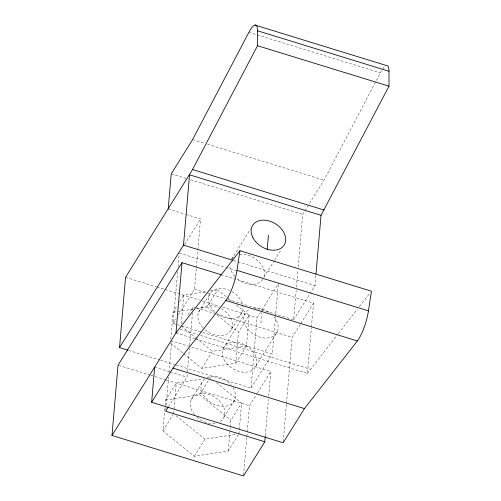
<?xml version="1.0" encoding="UTF-8"?>
<svg xmlns="http://www.w3.org/2000/svg" width="501" height="501" viewBox="0 0 501 501"><rect width="100%" height="100%" fill="white"/><g stroke="black" fill="none" stroke-linecap="round" stroke-linejoin="round"><path stroke-width="0.38" stroke-dasharray="2.5 1.88" d="M238.52 434.549L228.262 450.975L194.282 456.292L162.931 430.854L165.042 406.255M165.105 405.484L165.568 400.105L176.233 383.021L203.268 378.787M170.797 339.146L173.102 312.236L177.204 305.666M165.787 409.712L168.568 377.266M168.969 372.631L171.68 340.962L188.827 346.241M278.299 284.399L272.337 353.919L173.189 323.389L177.623 271.636M178.024 267.002L179.151 253.869M173.596 413.776L173.928 409.931M173.991 409.16L176.233 383.021M181.324 323.602L183.767 295.152L206.938 291.526M168.53 406.655L186.986 377.09L187.38 372.456M187.449 371.686L189.434 348.508M189.697 345.421L192.478 312.975M192.747 309.887L193.01 306.8L195.991 307.714M178.519 314.847L194.52 289.221L196.304 268.367M196.373 267.597L197.826 250.6M197.895 249.83L200.544 218.931L185.846 214.403M228.262 450.975L230.241 427.91M230.31 427.14L230.898 420.22L241.563 403.136L216.244 382.595M183.729 353.75L201.815 368.423L235.796 363.106L238.432 332.351L249.097 315.273L236.441 304.996M238.927 433.891L241.563 403.136M235.796 363.106L246.461 346.022L249.097 315.273M243.542 475.18L246.786 437.329M246.855 436.553L247.187 432.695M247.25 431.918L249.504 405.66L256.888 393.83M176.308 365.079L251.014 388.081L257.038 317.791L260.32 312.536M260.896 323.045L261.785 312.687M261.848 311.948L262.104 308.985M265.336 435.607L268.448 399.303M268.711 396.21L270.834 371.492L189.572 346.473M283.184 441.995L286.44 404M286.509 403.23L292.158 337.33L300.362 324.185M228.061 299.554L293.667 319.757L296.191 290.292M296.454 287.192L297.92 270.133M298.183 267.033L302.704 214.315L324.034 180.147L375.982 81.143M195.403 338.952L307.457 373.458L311.365 327.879M311.434 327.109L313.488 303.161L222.344 275.099M293.667 319.757L314.991 285.589L315.918 274.773M376.345 80.454L380.34 72.839A23.228 5.567 -72.9 0 1 381.85 70.196M184.55 244.557L200.544 218.931M179.665 301.721L183.767 295.152M173.189 323.389L176.058 318.786M188.088 314.678L193.01 306.8M198.772 311.822L209.431 294.738M231.581 259.261L250.45 229.038M196.273 308.61L207.088 306.919L217.747 289.835L226.79 297.174M162.931 430.854L173.183 414.433M201.815 368.423L212.474 351.345L246.461 346.022M231.456 329.357L242.121 312.273M263.858 277.454L274.11 261.027M274.523 260.37L281.493 249.204M191.238 399.685L201.903 382.607M223.227 348.439L244.557 314.277M165.568 400.105L199.555 394.782L209.399 379.019M261.96 309.906L278.362 283.629M194.282 456.292L204.947 439.208L236.61 434.254M223.922 417.22L234.587 400.142M255.917 365.974L277.241 331.812M251.014 388.081L272.337 353.919M257.295 393.172L270.834 371.492M300.769 323.533L313.488 303.161M307.457 373.458L337.774 334.217M338.256 333.597L357.482 309.017M359.405 306.562L369.982 293.041M210.025 291.043L217.747 289.835M173.102 312.236L176.966 311.635M177.736 311.509L193.186 309.092M208.673 377.942L210.22 377.704L212.631 379.658M248.859 32.352L380.34 72.839M192.553 139.666L204.502 143.342M207.495 144.263L324.034 180.147M171.223 173.828L186.165 178.431M190.649 179.809L302.704 214.315M168.211 208.973L185.113 214.177M233.566 260.514L237.299 261.666M238.05 261.898L314.991 285.589M179.214 253.093L225.437 267.327M226.183 267.559L235.871 270.54M194.52 289.221L207.189 293.129M207.934 293.354L225.081 298.634M125.557 277.303L156.187 286.735M156.932 286.967L164.403 289.265M165.148 289.497L199.517 300.08M202.504 300.995L219.682 306.286M222.676 307.207L257.038 317.791M196.736 307.946L213.883 313.225M216.864 314.146L292.158 337.33M180.391 329.22L197.576 334.511M200.563 335.432L310.376 369.243M175.983 332.971L194.657 338.72M128.494 350.356L159.869 360.019M160.621 360.25L175.557 364.847M154.652 367.133L169.351 371.661M170.083 371.886L186.986 377.09M118.768 365.398L150.15 375.061M150.895 375.293L165.837 379.89M166.582 380.121L249.504 405.66M227.398 297.663L231.612 301.088M207.088 306.919L238.432 332.351M181.13 325.907L195.597 337.649M196.198 338.137L212.474 351.345M170.465 342.991L183.122 353.261M199.555 394.782L230.898 420.22M176.008 415.73L204.947 439.208M262.768 279.339A18.581 13.389 32 0 1 237.436 278.863M234.938 276.533A18.581 13.389 32 0 1 229.827 265.53M231.844 258.773A18.581 13.389 32 0 1 234.462 256.368M239.528 254.514A18.581 13.389 32 0 1 258.215 261.09A18.581 13.389 32 0 1 263.72 277.46M382.582 69.075A23.228 5.567 -72.9 0 1 384.674 66.583M221.342 308.716A18.581 13.389 32 0 1 229.796 331.85A18.581 13.389 32 0 1 203.419 328.268M202.949 327.779A18.581 13.389 32 0 1 199.943 309.9A18.581 13.389 32 0 1 218.874 307.482M242.747 304.996A18.581 13.389 32 0 1 235.583 317.809A18.581 13.389 32 0 1 216.651 313.451M214.572 311.666A18.581 13.389 32 0 1 210.307 293.223A18.581 13.389 32 0 1 229.539 290.398M232.007 291.638A18.581 13.389 32 0 1 242.584 304.345M273.947 316.857A18.581 13.389 32 0 1 272.237 336.741A18.581 13.389 32 0 1 247.851 329.232A18.581 13.389 32 0 1 249.561 309.349M254.001 308.121A18.581 13.389 32 0 1 269.469 312.687M194.538 414.64A18.581 13.389 32 0 1 196.242 394.763A18.581 13.389 32 0 1 220.628 402.272A18.581 13.389 32 0 1 218.918 422.149M215.161 423.289A18.581 13.389 32 0 1 196.874 417.082M233.065 387.661A18.581 13.389 32 0 1 228.237 405.616A18.581 13.389 32 0 1 204.934 397.237A18.581 13.389 32 0 1 206.237 378.017M206.9 377.679A18.581 13.389 32 0 1 231.287 385.188M224.035 359.643A18.581 13.389 32 0 0 253.901 368.836A18.581 13.389 32 0 0 240.774 343.147A18.581 13.389 32 0 0 224.035 359.643"/><path stroke-width="0.75" d="M127.749 350.13L119.532 347.6L125.557 277.303L192.547 169.532L257.52 45.71L257.52 30.774A23.228 5.567 -72.9 0 0 248.859 32.352L192.553 139.666L171.223 173.828L168.211 208.973M315.987 274.003L321.022 215.298L389.001 86.191L389.001 71.261A23.228 5.567 -72.9 0 0 386.465 65.537L254.984 25.05M265.267 436.377L264.804 441.788L243.48 475.95L111.999 435.463L118.023 365.173L182.007 262.674L221.599 274.867M111.999 435.463L175.983 332.971L239.948 250.707L371.423 291.194L368.46 310.877A23.228 5.567 -72.9 0 1 357.357 340.962L304.445 408.603L283.121 442.765L151.64 402.284L154.652 367.133M175.983 332.971L182.007 262.674M119.532 347.6L183.51 245.102L189.541 174.811L321.022 215.298M267.227 249.235L268.43 235.176M151.64 402.284L172.964 368.116L225.876 300.475A23.228 5.567 -72.9 0 0 236.979 270.39L239.948 250.707M168.117 407.313L165.656 411.252L264.804 441.788M257.52 30.774L389.001 71.261M257.52 45.71L389.001 86.191M192.547 169.532L324.028 210.019M183.51 245.102L232.815 260.288M236.979 270.39L368.46 310.877M225.876 300.475L357.357 340.962M172.964 368.116L304.445 408.603M252.899 237.612A18.581 13.389 32 0 0 282.764 246.805A18.581 13.389 32 0 0 269.638 221.116A18.581 13.389 32 0 0 252.899 237.612"/></g></svg>
